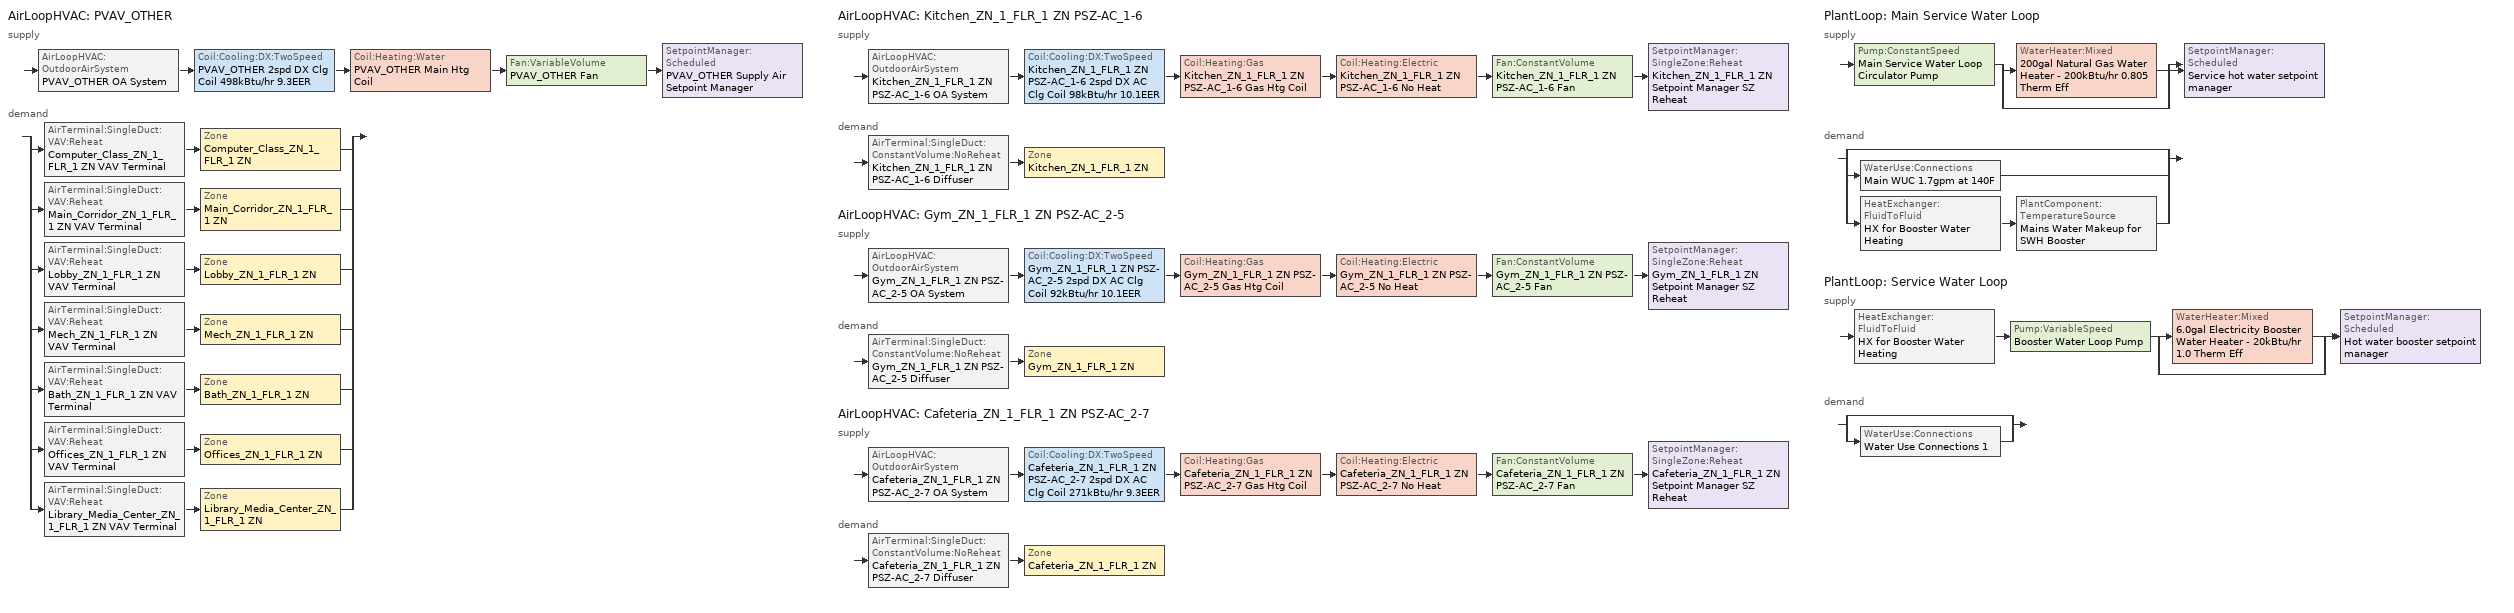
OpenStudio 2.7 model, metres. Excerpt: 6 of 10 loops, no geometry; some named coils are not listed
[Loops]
AirLoopHVAC 'PVAV_OTHER'
 supply: AirLoopHVAC:OutdoorAirSystem 'PVAV_OTHER OA System' > Coil:Cooling:DX:TwoSpeed 'PVAV_OTHER 2spd DX Clg Coil 498kBtu/hr 9.3EER' > Coil:Heating:Water 'PVAV_OTHER Main Htg Coil' > Fan:VariableVolume 'PVAV_OTHER Fan' > SetpointManager:Scheduled 'PVAV_OTHER Supply Air Setpoint Manager'
 demand: split
  | AirTerminal:SingleDuct:VAV:Reheat 'Computer_Class_ZN_1_FLR_1 ZN VAV Terminal' > Zone 'Computer_Class_ZN_1_FLR_1 ZN'
  | AirTerminal:SingleDuct:VAV:Reheat 'Main_Corridor_ZN_1_FLR_1 ZN VAV Terminal' > Zone 'Main_Corridor_ZN_1_FLR_1 ZN'
  | AirTerminal:SingleDuct:VAV:Reheat 'Lobby_ZN_1_FLR_1 ZN VAV Terminal' > Zone 'Lobby_ZN_1_FLR_1 ZN'
  | AirTerminal:SingleDuct:VAV:Reheat 'Mech_ZN_1_FLR_1 ZN VAV Terminal' > Zone 'Mech_ZN_1_FLR_1 ZN'
  | AirTerminal:SingleDuct:VAV:Reheat 'Bath_ZN_1_FLR_1 ZN VAV Terminal' > Zone 'Bath_ZN_1_FLR_1 ZN'
  | AirTerminal:SingleDuct:VAV:Reheat 'Offices_ZN_1_FLR_1 ZN VAV Terminal' > Zone 'Offices_ZN_1_FLR_1 ZN'
  | AirTerminal:SingleDuct:VAV:Reheat 'Library_Media_Center_ZN_1_FLR_1 ZN VAV Terminal' > Zone 'Library_Media_Center_ZN_1_FLR_1 ZN'
AirLoopHVAC 'Kitchen_ZN_1_FLR_1 ZN PSZ-AC_1-6'
 supply: AirLoopHVAC:OutdoorAirSystem 'Kitchen_ZN_1_FLR_1 ZN PSZ-AC_1-6 OA System' > Coil:Cooling:DX:TwoSpeed 'Kitchen_ZN_1_FLR_1 ZN PSZ-AC_1-6 2spd DX AC Clg Coil 98kBtu/hr 10.1EER' > Coil:Heating:Gas 'Kitchen_ZN_1_FLR_1 ZN PSZ-AC_1-6 Gas Htg Coil' > Coil:Heating:Electric 'Kitchen_ZN_1_FLR_1 ZN PSZ-AC_1-6 No Heat' > Fan:ConstantVolume 'Kitchen_ZN_1_FLR_1 ZN PSZ-AC_1-6 Fan' > SetpointManager:SingleZone:Reheat 'Kitchen_ZN_1_FLR_1 ZN Setpoint Manager SZ Reheat'
 demand: AirTerminal:SingleDuct:ConstantVolume:NoReheat 'Kitchen_ZN_1_FLR_1 ZN PSZ-AC_1-6 Diffuser' > Zone 'Kitchen_ZN_1_FLR_1 ZN'
AirLoopHVAC 'Gym_ZN_1_FLR_1 ZN PSZ-AC_2-5'
 supply: AirLoopHVAC:OutdoorAirSystem 'Gym_ZN_1_FLR_1 ZN PSZ-AC_2-5 OA System' > Coil:Cooling:DX:TwoSpeed 'Gym_ZN_1_FLR_1 ZN PSZ-AC_2-5 2spd DX AC Clg Coil 92kBtu/hr 10.1EER' > Coil:Heating:Gas 'Gym_ZN_1_FLR_1 ZN PSZ-AC_2-5 Gas Htg Coil' > Coil:Heating:Electric 'Gym_ZN_1_FLR_1 ZN PSZ-AC_2-5 No Heat' > Fan:ConstantVolume 'Gym_ZN_1_FLR_1 ZN PSZ-AC_2-5 Fan' > SetpointManager:SingleZone:Reheat 'Gym_ZN_1_FLR_1 ZN Setpoint Manager SZ Reheat'
 demand: AirTerminal:SingleDuct:ConstantVolume:NoReheat 'Gym_ZN_1_FLR_1 ZN PSZ-AC_2-5 Diffuser' > Zone 'Gym_ZN_1_FLR_1 ZN'
AirLoopHVAC 'Cafeteria_ZN_1_FLR_1 ZN PSZ-AC_2-7'
 supply: AirLoopHVAC:OutdoorAirSystem 'Cafeteria_ZN_1_FLR_1 ZN PSZ-AC_2-7 OA System' > Coil:Cooling:DX:TwoSpeed 'Cafeteria_ZN_1_FLR_1 ZN PSZ-AC_2-7 2spd DX AC Clg Coil 271kBtu/hr 9.3EER' > Coil:Heating:Gas 'Cafeteria_ZN_1_FLR_1 ZN PSZ-AC_2-7 Gas Htg Coil' > Coil:Heating:Electric 'Cafeteria_ZN_1_FLR_1 ZN PSZ-AC_2-7 No Heat' > Fan:ConstantVolume 'Cafeteria_ZN_1_FLR_1 ZN PSZ-AC_2-7 Fan' > SetpointManager:SingleZone:Reheat 'Cafeteria_ZN_1_FLR_1 ZN Setpoint Manager SZ Reheat'
 demand: AirTerminal:SingleDuct:ConstantVolume:NoReheat 'Cafeteria_ZN_1_FLR_1 ZN PSZ-AC_2-7 Diffuser' > Zone 'Cafeteria_ZN_1_FLR_1 ZN'
PlantLoop 'Main Service Water Loop'
 supply: Pump:ConstantSpeed 'Main Service Water Loop Circulator Pump' > split
  | WaterHeater:Mixed '200gal Natural Gas Water Heater - 200kBtu/hr 0.805 Therm Eff'
  | bypass
  join > SetpointManager:Scheduled 'Service hot water setpoint manager'
 demand: split
  | bypass
  | WaterUse:Connections 'Main WUC 1.7gpm at 140F'
  | HeatExchanger:FluidToFluid 'HX for Booster Water Heating' > PlantComponent:TemperatureSource 'Mains Water Makeup for SWH Booster'
PlantLoop 'Service Water Loop'
 supply: HeatExchanger:FluidToFluid 'HX for Booster Water Heating' > Pump:VariableSpeed 'Booster Water Loop Pump' > split
  | WaterHeater:Mixed '6.0gal Electricity Booster Water Heater - 20kBtu/hr 1.0 Therm Eff'
  | bypass
  join > SetpointManager:Scheduled 'Hot water booster setpoint manager'
 demand: split
  | bypass
  | WaterUse:Connections 'Water Use Connections 1'
[Sizing:Zone] Zone Cooling Design Supply Air Temperature Input Method=SupplyAirTemperature; Zone Cooling Design Supply Air Temperature {C}=12.7778; Zone Cooling Design Supply Air Temperature Difference {deltaC}=11.11; Zone Heating Design Supply Air Temperature Input Method=SupplyAirTemperature; Zone Heating Design Supply Air Temperature {C}=50; Zone Heating Design Supply Air Temperature Difference {deltaC}=11.11; Zone Cooling Design Supply Air Humidity Ratio {kg-H2O/kg-air}=0.0085; Zone Heating Design Supply Air Humidity Ratio {kg-H2O/kg-air}=0.008; Cooling Design Air Flow Method=DesignDay; Heating Design Air Flow Method=DesignDay; Account for Dedicated Outdoor Air System=No; Dedicated Outdoor Air System Control Strategy=NeutralSupplyAir; Dedicated Outdoor Air Low Setpoint Temperature for Design {C}=autosize; Dedicated Outdoor Air High Setpoint Temperature for Design {C}=autosize
Bath_ZN_1_FLR_1 ZN; Cafeteria_ZN_1_FLR_1 ZN; Computer_Class_ZN_1_FLR_1 ZN; Gym_ZN_1_FLR_1 ZN; Kitchen_ZN_1_FLR_1 ZN; Library_Media_Center_ZN_1_FLR_1 ZN; Lobby_ZN_1_FLR_1 ZN; Main_Corridor_ZN_1_FLR_1 ZN; Mech_ZN_1_FLR_1 ZN; Offices_ZN_1_FLR_1 ZN
[Zone equipment]
Bath_ZN_1_FLR_1 ZN: Bath_ZN_1_FLR_1 ZN VAV Terminal, Bath_ZN_1_FLR_1 ZN Exhaust Fan
Cafeteria_ZN_1_FLR_1 ZN: Cafeteria_ZN_1_FLR_1 ZN PSZ-AC_2-7 Diffuser
Computer_Class_ZN_1_FLR_1 ZN: Computer_Class_ZN_1_FLR_1 ZN VAV Terminal
Gym_ZN_1_FLR_1 ZN: Gym_ZN_1_FLR_1 ZN PSZ-AC_2-5 Diffuser
Kitchen_ZN_1_FLR_1 ZN: Kitchen_ZN_1_FLR_1 ZN PSZ-AC_1-6 Diffuser, Kitchen_ZN_1_FLR_1 ZN Exhaust Fan
Library_Media_Center_ZN_1_FLR_1 ZN: Library_Media_Center_ZN_1_FLR_1 ZN VAV Terminal
Lobby_ZN_1_FLR_1 ZN: Lobby_ZN_1_FLR_1 ZN VAV Terminal
Main_Corridor_ZN_1_FLR_1 ZN: Main_Corridor_ZN_1_FLR_1 ZN VAV Terminal
Mech_ZN_1_FLR_1 ZN: Mech_ZN_1_FLR_1 ZN VAV Terminal
Offices_ZN_1_FLR_1 ZN: Offices_ZN_1_FLR_1 ZN VAV Terminal
[PlantLoop] Glycol Concentration=0; Plant Loop Volume {m3}=Autocalculate; Load Distribution Scheme=Optimal
Name | Maximum Loop Temperature {C} | Minimum Loop Temperature {C}
Main Service Water Loop | 60 | 10
Service Water Loop
[Sizing:Plant] Loop Type=Heating; Loop Design Temperature Difference {deltaC}=5; Sizing Option=NonCoincident; Zone Timesteps in Averaging Window=1; Coincident Sizing Factor Mode=None
Name | Design Loop Exit Temperature {C}
Main Service Water Loop | 60
Service Water Loop | 82.2222
[SetpointManager:Scheduled] Control Variable=Temperature
Name | Schedule | Setpoint Node or NodeList
PVAV_OTHER Supply Air Setpoint Manager | Supply Air Temp - 55.0F 3 | PVAV_OTHER Supply Outlet Node
Service hot water setpoint manager | Service Water Loop Temp - 140F | Main Service Water Loop Supply Outlet Node
Hot water booster setpoint manager | Service Water Booster Temp - 180.00000000000006F | Service Water Loop Supply Outlet Node
[Pump:VariableSpeed]
Booster Water Loop Pump: Rated Pump Head {Pa}=0; Rated Power Consumption {W}=0; Motor Efficiency=1; Minimum Flow Rate {m3/s}=0; Pump Control Type=Continuous; Skin Loss Radiative Fraction=0.5; Design Power Sizing Method=PowerPerFlowPerPressure; Design Electric Power per Unit Flow Rate {W/(m3/s)}=348701.1; Design Shaft Power per Unit Flow Rate per Unit Head {W-s/m3-Pa}=1.28205; Design Minimum Flow Rate Fraction=0
[AirLoopHVAC] Availability Schedule=SchoolPrimary HVACOperationSchd; Design Supply Air Flow Rate {m3/s}=AutoSize
PVAV_OTHER; Kitchen_ZN_1_FLR_1 ZN PSZ-AC_1-6; Gym_ZN_1_FLR_1 ZN PSZ-AC_2-5; Cafeteria_ZN_1_FLR_1 ZN PSZ-AC_2-7
[Sizing:System] Type of Load to Size On=Sensible; Preheat Design Temperature {C}=7.22222; Preheat Design Humidity Ratio {kg-H2O/kg-Air}=0.008; Precool Design Temperature {C}=12.7778; Precool Design Humidity Ratio {kg-H2O/kg-Air}=0.008; Central Cooling Design Supply Air Temperature {C}=12.7778; Sizing Option=Coincident; 100% Outdoor Air in Cooling=No; 100% Outdoor Air in Heating=No; Central Cooling Design Supply Air Humidity Ratio {kg-H2O/kg-Air}=0.0085; Central Heating Design Supply Air Humidity Ratio {kg-H2O/kg-Air}=0.008; Cooling Design Air Flow Method=DesignDay; Cooling Design Air Flow Rate {m3/s}=0; Heating Design Air Flow Method=DesignDay; Heating Design Air Flow Rate {m3/s}=0; System Outdoor Air Method=ZoneSum; Zone Maximum Outdoor Air Fraction=1; Cooling Supply Air Flow Rate Per Floor Area {m3/s-m2}=0.00996765; Cooling Fraction of Autosized Cooling Supply Air Flow Rate=1; Cooling Supply Air Flow Rate Per Unit Cooling Capacity {m3/s-W}=3.94755e-05; Heating Supply Air Flow Rate Per Floor Area {m3/s-m2}=0.00996765; Heating Fraction of Autosized Heating Supply Air Flow Rate=1; Heating Fraction of Autosized Cooling Supply Air Flow Rate=1; Heating Supply Air Flow Rate Per Unit Heating Capacity {m3/s-W}=3.15882e-05; Cooling Design Capacity Method=CoolingDesignCapacity; Cooling Design Capacity {W}=autosize; Cooling Design Capacity Per Floor Area {W/m2}=234.7; Fraction of Autosized Cooling Design Capacity=1; Heating Design Capacity Method=HeatingDesignCapacity; Heating Design Capacity {W}=autosize; Heating Design Capacity Per Floor Area {W/m2}=157; Fraction of Autosized Heating Design Capacity=1; Central Cooling Capacity Control Method=OnOff
Name | Design Outdoor Air Flow Rate {m3/s} | Central Heating Maximum System Air Flow Ratio | Central Heating Design Supply Air Temperature {C}
PVAV_OTHER | 3.78526 | 0.3 | 12.7778
Kitchen_ZN_1_FLR_1 ZN PSZ-AC_1-6; Gym_ZN_1_FLR_1 ZN PSZ-AC_2-5; Cafeteria_ZN_1_FLR_1 ZN PSZ-AC_2-7 | Autosize | 1 | 50
[Fan:VariableVolume]
PVAV_OTHER Fan: Availability Schedule=Always On Discrete; Fan Total Efficiency=0.5915; Pressure Rise {Pa}=1574.24; Maximum Flow Rate {m3/s}=Autosize; Fan Power Minimum Flow Rate Input Method=Fraction; Fan Power Minimum Flow Fraction=0.25; Fan Power Minimum Air Flow Rate {m3/s}=0; Motor Efficiency=0.91; Motor In Airstream Fraction=1; Fan Power Coefficient 1=0.04076; Fan Power Coefficient 2=0.0881; Fan Power Coefficient 3=-0.0729; Fan Power Coefficient 4=0.9437; Fan Power Coefficient 5=0
[Coil:Cooling:DX:TwoSpeed] Availability Schedule=Always On Discrete; Rated High Speed Total Cooling Capacity {W}=Autosize; Rated High Speed Sensible Heat Ratio=Autosize; Rated High Speed Air Flow Rate {m3/s}=Autosize; Total Cooling Capacity Function of Temperature Curve=CoilClgDXQRatio_fTwbToadbSI; Total Cooling Capacity Function of Flow Fraction Curve=CoilClgDXSnglQRatio_fCFMRatio; Energy Input Ratio Function of Temperature Curve=CoilClgDXEIRRatio_fTwbToadbSI; Energy Input Ratio Function of Flow Fraction Curve=CoilClgDXSnglEIRRatio_fCFMRatio; Part Load Fraction Correlation Curve=CoilClgDXEIRRatio_fQFrac; Rated Low Speed Total Cooling Capacity {W}=Autosize; Rated Low Speed Sensible Heat Ratio=0.69; Low Speed Total Cooling Capacity Function of Temperature Curve=CoilClgDXQRatio_fTwbToadbSI; Low Speed Energy Input Ratio Function of Temperature Curve=CoilClgDXEIRRatio_fTwbToadbSI; Condenser Type=AirCooled; High Speed Evaporative Condenser Effectiveness=0; High Speed Evaporative Condenser Air Flow Rate {m3/s}=Autosize; High Speed Evaporative Condenser Pump Rated Power Consumption {W}=Autosize; Low Speed Evaporative Condenser Effectiveness=0; Low Speed Evaporative Condenser Air Flow Rate {m3/s}=Autosize; Low Speed Evaporative Condenser Pump Rated Power Consumption {W}=Autosize; Basin Heater Capacity {W/K}=10; Basin Heater Setpoint Temperature {C}=2
Name | Rated High Speed COP {W/W} | Rated Low Speed COP {W/W}
PVAV_OTHER 2spd DX Clg Coil 498kBtu/hr 9.3EER; Cafeteria_ZN_1_FLR_1 ZN PSZ-AC_2-7 2spd DX AC Clg Coil 271kBtu/hr 9.3EER | 3.23281 | 3.23281
Kitchen_ZN_1_FLR_1 ZN PSZ-AC_1-6 2spd DX AC Clg Coil 98kBtu/hr 10.1EER; Gym_ZN_1_FLR_1 ZN PSZ-AC_2-5 2spd DX AC Clg Coil 92kBtu/hr 10.1EER | 3.49917 | 3.49917
[Controller:OutdoorAir] Minimum Outdoor Air Flow Rate {m3/s}=autosize; Maximum Outdoor Air Flow Rate {m3/s}=Autosize; Economizer Control Type=NoEconomizer; Economizer Control Action Type=ModulateFlow; Economizer Maximum Limit Dry-Bulb Temperature {C}=28; Economizer Maximum Limit Enthalpy {J/kg}=64000; Lockout Type=LockoutWithCompressor; Minimum Limit Type=FixedMinimum; Minimum Outdoor Air Schedule=Always On Discrete; High Humidity Control=No
Name | Controller Mechanical Ventilation | Heat Recovery Bypass Control Type
Controller Outdoor Air 4 | PVAV_OTHER Ventilation Controller | BypassWhenWithinEconomizerLimits
Kitchen_ZN_1_FLR_1 ZN PSZ-AC_1-6 OA System Controller | Controller Mechanical Ventilation 1 | BypassWhenWithinEconomizerLimits
Gym_ZN_1_FLR_1 ZN PSZ-AC_2-5 OA System Controller | Controller Mechanical Ventilation 2 | BypassWhenWithinEconomizerLimits
Cafeteria_ZN_1_FLR_1 ZN PSZ-AC_2-7 OA System Controller | Controller Mechanical Ventilation 3 | BypassWhenOAFlowGreaterThanMinimum
[Controller:MechanicalVentilation] System Outdoor Air Method=ZoneSum
Name | Availability Schedule
PVAV_OTHER Ventilation Controller | SchoolPrimary MinOA_MotorizedDamper_Sched
Controller Mechanical Ventilation 1; Controller Mechanical Ventilation 2; Controller Mechanical Ventilation 3 | Always On Discrete
[AirLoopHVAC:OutdoorAirSystem]
Name | Controller
PVAV_OTHER OA System | Controller Outdoor Air 4
Kitchen_ZN_1_FLR_1 ZN PSZ-AC_1-6 OA System | Kitchen_ZN_1_FLR_1 ZN PSZ-AC_1-6 OA System Controller
Gym_ZN_1_FLR_1 ZN PSZ-AC_2-5 OA System | Gym_ZN_1_FLR_1 ZN PSZ-AC_2-5 OA System Controller
Cafeteria_ZN_1_FLR_1 ZN PSZ-AC_2-7 OA System | Cafeteria_ZN_1_FLR_1 ZN PSZ-AC_2-7 OA System Controller
[AirTerminal:SingleDuct:VAV:Reheat] Availability Schedule=Always On Discrete; Maximum Air Flow Rate {m3/s}=AutoSize; Zone Minimum Air Flow Input Method=Constant; Fixed Minimum Air Flow Rate {m3/s}=0; Maximum Hot Water or Steam Flow Rate {m3/s}=AutoSize; Minimum Hot Water or Steam Flow Rate {m3/s}=0; Convergence Tolerance=0.001; Damper Heating Action=Normal; Maximum Flow per Zone Floor Area During Reheat {m3/s-m2}=AutoSize; Maximum Flow Fraction During Reheat=0.5; Maximum Reheat Air Temperature {C}=50; Control For Outdoor Air=No
Name | Constant Minimum Air Flow Fraction | Reheat Coil
Computer_Class_ZN_1_FLR_1 ZN VAV Terminal | 0.7 | Computer_Class_ZN_1_FLR_1 ZN Reheat Coil
Main_Corridor_ZN_1_FLR_1 ZN VAV Terminal | 0.472615 | Main_Corridor_ZN_1_FLR_1 ZN Reheat Coil
Lobby_ZN_1_FLR_1 ZN VAV Terminal | 0.3 | Lobby_ZN_1_FLR_1 ZN Reheat Coil
Mech_ZN_1_FLR_1 ZN VAV Terminal | 0.3 | Mech_ZN_1_FLR_1 ZN Reheat Coil
Bath_ZN_1_FLR_1 ZN VAV Terminal | 1 | Bath_ZN_1_FLR_1 ZN Reheat Coil
Offices_ZN_1_FLR_1 ZN VAV Terminal | 0.3 | Offices_ZN_1_FLR_1 ZN Reheat Coil
Library_Media_Center_ZN_1_FLR_1 ZN VAV Terminal | 0.33516 | Library_Media_Center_ZN_1_FLR_1 ZN Reheat Coil
[SetpointManager:SingleZone:Reheat] Minimum Supply Air Temperature {C}=12.7778; Maximum Supply Air Temperature {C}=50
Name | Control Zone | Setpoint Node or NodeList
Kitchen_ZN_1_FLR_1 ZN Setpoint Manager SZ Reheat | Kitchen_ZN_1_FLR_1 ZN | Kitchen_ZN_1_FLR_1 ZN PSZ-AC_1-6 Supply Outlet Node
Gym_ZN_1_FLR_1 ZN Setpoint Manager SZ Reheat | Gym_ZN_1_FLR_1 ZN | Gym_ZN_1_FLR_1 ZN PSZ-AC_2-5 Supply Outlet Node
Cafeteria_ZN_1_FLR_1 ZN Setpoint Manager SZ Reheat | Cafeteria_ZN_1_FLR_1 ZN | Cafeteria_ZN_1_FLR_1 ZN PSZ-AC_2-7 Supply Outlet Node
[Fan:ConstantVolume] Availability Schedule=SchoolPrimary HVACOperationSchd; Pressure Rise {Pa}=622.722; Maximum Flow Rate {m3/s}=AutoSize; Motor In Airstream Fraction=1
Name | Fan Total Efficiency | Motor Efficiency
Kitchen_ZN_1_FLR_1 ZN PSZ-AC_1-6 Fan; Gym_ZN_1_FLR_1 ZN PSZ-AC_2-5 Fan | 0.546 | 0.84
Cafeteria_ZN_1_FLR_1 ZN PSZ-AC_2-7 Fan | 0.56875 | 0.875
[Coil:Heating:Gas] Availability Schedule=Always On Discrete; Gas Burner Efficiency=0.8; Nominal Capacity {W}=AutoSize; Parasitic Electric Load {W}=0; Parasitic Gas Load {W}=0
Kitchen_ZN_1_FLR_1 ZN PSZ-AC_1-6 Gas Htg Coil; Gym_ZN_1_FLR_1 ZN PSZ-AC_2-5 Gas Htg Coil; Cafeteria_ZN_1_FLR_1 ZN PSZ-AC_2-7 Gas Htg Coil
[Coil:Heating:Electric] Availability Schedule=Always Off Discrete; Efficiency=1; Nominal Capacity {W}=0
Kitchen_ZN_1_FLR_1 ZN PSZ-AC_1-6 No Heat; Gym_ZN_1_FLR_1 ZN PSZ-AC_2-5 No Heat; Cafeteria_ZN_1_FLR_1 ZN PSZ-AC_2-7 No Heat
[AirTerminal:SingleDuct:ConstantVolume:NoReheat] Availability Schedule=Always On Discrete; Maximum Air Flow Rate {m3/s}=AutoSize
Kitchen_ZN_1_FLR_1 ZN PSZ-AC_1-6 Diffuser; Gym_ZN_1_FLR_1 ZN PSZ-AC_2-5 Diffuser; Cafeteria_ZN_1_FLR_1 ZN PSZ-AC_2-7 Diffuser
[Fan:ZoneExhaust] Fan Total Efficiency=0.0660786; Pressure Rise {Pa}=124.544; System Availability Manager Coupling Mode=Decoupled
Name | Availability Schedule | Maximum Flow Rate {m3/s} | Flow Fraction Schedule | Balanced Exhaust Fraction Schedule
Kitchen_ZN_1_FLR_1 ZN Exhaust Fan | SchoolPrimary Kitchen_Exhaust_SCH | 2.12376 | SchoolSecondary Kitchen_Exhaust_SCH_DCV | SchoolSecondary Kitchen Exhaust Fan Balanced Exhaust Fraction Schedule
Bath_ZN_1_FLR_1 ZN Exhaust Fan | SchoolPrimary Hours_of_operation | 0.283168
[Refrigeration:System]
RefrSystem - Primary School: Refrigeration Condenser=Refrigeration Condenser Air Cooled 1; Minimum Condensing Temperature {C}=21; Refrigeration System Working Fluid Type=R404a; Suction Temperature Control Type=ConstantSuctionTemperature; Suction Piping Zone=Kitchen_ZN_1_FLR_1 ZN
[Refrigeration:Case]
Case Primary School: Availability Schedule=Always On Discrete; Zone=Kitchen_ZN_1_FLR_1 ZN; Rated Ambient Temperature {C}=23.8889; Rated Ambient Relative Humidity {percent}=55; Rated Total Cooling Capacity per Unit Length {W/m}=705.755; Rated Latent Heat Ratio=0.3; Rated Runtime Fraction=0.85; Case Length {m}=3.6576; Case Operating Temperature {C}=2; Latent Case Credit Curve Type=CaseTemperatureMethod; Latent Case Credit Curve=Refrigeration Case Latent Credit Curve; Standard Case Fan Power per Unit Length {W/m}=180.446; Operating Case Fan Power per Unit Length {W/m}=180.446; Standard Case Lighting Power per Unit Length {W/m}=108.268; Installed Case Lighting Power per Unit Length {W/m}=108.268; Case Lighting Schedule=Always On Discrete; Fraction of Lighting Energy to Case=0.5; Anti-Sweat Heater Control Type=None; Humidity at Zero Anti-Sweat Heater Energy {percent}=0; Case Height {m}=1.5; Fraction of Anti-Sweat Heater Energy to Case=0.7; Case Defrost Power per Unit Length {W/m}=0; Case Defrost Type=OffCycle; Case Defrost Schedule=Refrigeration Defrost Schedule; Case Defrost Drip-Down Schedule=Refrigeration Defrost Schedule 1; Defrost Energy Correction Curve Type=None; Under Case HVAC Return Air Fraction=0; Refrigerated Case Restocking Schedule=Always Off; Case Credit Fraction Schedule=Refrigeration Case Credit Schedule; Design Evaporator Temperature or Brine Inlet Temperature {C}=-5.56
[Refrigeration:WalkIn]
Walk-In Primary School: Availability Schedule=Always On Discrete; Rated Coil Cooling Capacity {W}=2686.44; Operating Temperature {C}=-23; Rated Cooling Source Temperature {C}=-28.3333; Rated Total Heating Power {W}=0; Rated Cooling Coil Fan Power {W}=249.978; Rated Circulation Fan Power {W}=0; Rated Total Lighting Power {W}=120.78; Lighting Schedule=SchoolSecondary BLDG_LIGHT_SCH; Defrost Type=Electric; Defrost Control Type=TimeSchedule; Defrost Schedule=Refrigeration Defrost Schedule 2; Defrost Drip-Down Schedule=Refrigeration Defrost Schedule 3; Defrost Power {W}=1500.6; Temperature Termination Defrost Fraction to Ice=0.7; Restocking Schedule=SchoolSecondary Kitchen_ZN_1_FLR_1_Case:1_WALKINFREEZER_WalkInStockingSched; Insulated Floor Surface Area {m2}=11.1484; Insulated Floor U-Value {W/m2-K}=0.207; WalkIn Zone Boundary 1=Refrigeration Walk In Zone Boundary 1
[Refrigeration:WalkIn:ZoneBoundary]
Refrigeration Walk In Zone Boundary 1: Zone=Kitchen_ZN_1_FLR_1 ZN; Total Insulated Surface Area Facing Zone {m2}=43.4; Insulated Surface U-Value Facing Zone {W/m2-K}=0.235; Area of Stocking Doors Facing Zone {m2}=2; Height of Stocking Doors Facing Zone {m}=2; Stocking Door Opening Schedule Name Facing Zone=door_wi_sched; Stocking Door Opening Protection Type Facing Zone=StripCurtain
[Refrigeration:Condenser:AirCooled]
Refrigeration Condenser Air Cooled 1: Rated Effective Total Heat Rejection Rate Curve=Curve Linear 1; Rated Subcooling Temperature Difference {deltaC}=0; Condenser Fan Speed Control Type=Fixed; Rated Fan Power {W}=946.525; Minimum Fan Air Flow Ratio=0.1
[Pump:ConstantSpeed]
Main Service Water Loop Circulator Pump: Rated Flow Rate {m3/s}=autosize; Rated Pump Head {Pa}=29891; Rated Power Consumption {W}=autosize; Motor Efficiency=0.825; Fraction of Motor Inefficiencies to Fluid Stream=0; Pump Control Type=Intermittent; Design Power Sizing Method=PowerPerFlowPerPressure; Design Electric Power per Unit Flow Rate {W/(m3/s)}=348701.1; Design Shaft Power per Unit Flow Rate per Unit Head {W-s/m3-Pa}=1.28205
[WaterHeater:Mixed] Deadband Temperature Difference {deltaC}=2; Heater Control Type=Cycle; Off Cycle Parasitic Heat Fraction to Tank=0; On Cycle Parasitic Heat Fraction to Tank=0; Ambient Temperature Indicator=ThermalZone; Use Side Effectiveness=1; Source Side Effectiveness=1; Use Side Design Flow Rate {m3/s}=autosize; Source Side Design Flow Rate {m3/s}=autosize; Indirect Water Heating Recovery Time {hr}=1.5; Source Side Flow Control Mode=IndirectHeatPrimarySetpoint
Name | Tank Volume {m3} | Setpoint Temperature Schedule | Maximum Temperature Limit {C} | Heater Maximum Capacity {W} | Heater Fuel Type | Heater Thermal Efficiency | Off Cycle Parasitic Fuel Consumption Rate {W} | Off Cycle Parasitic Fuel Type | On Cycle Parasitic Fuel Consumption Rate {W} | On Cycle Parasitic Fuel Type | Ambient Temperature Thermal Zone | Off Cycle Loss Coefficient to Ambient Temperature {W/K} | On Cycle Loss Coefficient to Ambient Temperature {W/K}
200gal Natural Gas Water Heater - 200kBtu/hr 0.805 Therm Eff | 0.757082 | Service Water Loop Temp - 140F | 60 | 58614.2 | NaturalGas | 0.805128 | 1065.49 | NaturalGas | 1065.49 | NaturalGas | Mech_ZN_1_FLR_1 ZN | 9.66218 | 9.66218
6.0gal Electricity Booster Water Heater - 20kBtu/hr 1.0 Therm Eff | 0.0227125 | Service Water Booster Temp - 180.00000000000006F | 82.2222 | 6000.04 | Electricity | 1 | 0 | Electricity | 0 | Electricity | Kitchen_ZN_1_FLR_1 ZN | 2.26162 | 2.26162
[WaterUse:Connections]
Name | Water Use Equipment Name 1
Main WUC 1.7gpm at 140F | Main Service Water Use 1.7gpm at 140F
Water Use Connections 1 | Booster Water Fixture - 1.0 gpm at 180F
[WaterUse:Equipment:Definition]
Name | Peak Flow Rate {m3/s} | Target Temperature Schedule | Sensible Fraction Schedule | Latent Fraction Schedule
Main Service Water Use Def 1.7gpm | 0.000107253 | Mixed Water At Faucet Temp - 140F | Fraction Sensible - 0.2 | Fraction Latent - 0.05
Booster Water Fixture Def - 1.0 gpm | 6.30902e-05 | Mixed Water At Faucet Temp - 180F
[WaterUse:Equipment] Flow Rate Fraction Schedule=SchoolPrimary BLDG_SWH_SCH
Name | Water Use Equipment Definition
Main Service Water Use 1.7gpm at 140F | Main Service Water Use Def 1.7gpm
Booster Water Fixture - 1.0 gpm at 180F | Booster Water Fixture Def - 1.0 gpm
[HeatExchanger:FluidToFluid]
HX for Booster Water Heating: Loop Demand Side Design Flow Rate {m3/s}=autosize; Loop Supply Side Design Flow Rate {m3/s}=autosize; Heat Exchange Model Type=Ideal; Heat Exchanger U-Factor Times Area Value {W/K}=autosize; Control Type=UncontrolledOn; Minimum Temperature Difference to Activate Heat Exchanger {deltaC}=0.01; Heat Transfer Metering End Use Type=LoopToLoop; Component Override Cooling Control Temperature Mode=Loop; Sizing Factor=1; Operation Minimum Temperature Limit {C}=0; Operation Maximum Temperature Limit {C}=100
[PlantComponent:TemperatureSource]
Mains Water Makeup for SWH Booster: Design Volume Flow Rate {m3/s}=autosize; Temperature Specification Type=Scheduled; Source Temperature {C}=8; Source Temperature Schedule=Mains Water Temperature
[Schedule:Ruleset]
Name | Default Day Schedule | Summer Design Day Schedule | Winter Design Day Schedule
SchoolPrimary HVACOperationSchd | SchoolPrimary HVACOperationSchd Default | SchoolPrimary HVACOperationSchd Summer Design Day | SchoolPrimary HVACOperationSchd Winter Design Day
SchoolPrimary MinOA_MotorizedDamper_Sched | SchoolPrimary MinOA_MotorizedDamper_Sched Default | SchoolPrimary MinOA_MotorizedDamper_Sched Summer Design Day | SchoolPrimary MinOA_MotorizedDamper_Sched Winter Design Day
Supply Air Temp - 55.0F 3 | Supply Air Temp - 55.0F Default 3
SchoolPrimary Kitchen_Exhaust_SCH | SchoolPrimary Kitchen_Exhaust_SCH Default | SchoolPrimary Kitchen_Exhaust_SCH Summer Design Day | SchoolPrimary Kitchen_Exhaust_SCH Winter Design Day
SchoolSecondary Kitchen_Exhaust_SCH_DCV | SchoolSecondary Kitchen_Exhaust_SCH_DCV Default | SchoolSecondary Kitchen_Exhaust_SCH_DCV Summer Design Day | SchoolSecondary Kitchen_Exhaust_SCH_DCV Winter Design Day
SchoolSecondary Kitchen Exhaust Fan Balanced Exhaust Fraction Schedule | SchoolSecondary Kitchen Exhaust Fan Balanced Exhaust Fraction Schedule Default | SchoolSecondary Kitchen Exhaust Fan Balanced Exhaust Fraction Schedule Summer Design Day | SchoolSecondary Kitchen Exhaust Fan Balanced Exhaust Fraction Schedule Winter Design Day
SchoolPrimary Hours_of_operation | SchoolPrimary Hours_of_operation Default | SchoolPrimary Hours_of_operation Summer Design Day | SchoolPrimary Hours_of_operation Winter Design Day
Always Off | Always Off Default | Always Off Summer Design Day 16 | Always Off Winter Design Day 16
Refrigeration Defrost Schedule | Refrigeration Defrost Schedule Default
Refrigeration Defrost Schedule 1 | Refrigeration Defrost Schedule Default 1
Refrigeration Case Credit Schedule | Refrigeration Case Credit Schedule Default
SchoolSecondary Kitchen_ZN_1_FLR_1_Case:1_WALKINFREEZER_WalkInStockingSched | SchoolSecondary Kitchen_ZN_1_FLR_1_Case:1_WALKINFREEZER_WalkInStockingSched Default | SchoolSecondary Kitchen_ZN_1_FLR_1_Case:1_WALKINFREEZER_WalkInStockingSched Summer Design Day | SchoolSecondary Kitchen_ZN_1_FLR_1_Case:1_WALKINFREEZER_WalkInStockingSched Winter Design Day
SchoolSecondary BLDG_LIGHT_SCH | SchoolSecondary BLDG_LIGHT_SCH Default | SchoolSecondary BLDG_LIGHT_SCH Summer Design Day | SchoolSecondary BLDG_LIGHT_SCH Winter Design Day
door_wi_sched | door_wi_sched Default
Refrigeration Defrost Schedule 2 | Refrigeration Defrost Schedule Default 2
Refrigeration Defrost Schedule 3 | Refrigeration Defrost Schedule Default 3
Service Water Loop Temp - 140F | Service Water Loop Temp - 140F Default
Fraction Sensible - 0.2 | Fraction Sensible - 0.2 Default
Fraction Latent - 0.05 | Fraction Latent - 0.05 Default
Mixed Water At Faucet Temp - 140F | Mixed Water At Faucet Temp - 140F Default
SchoolPrimary BLDG_SWH_SCH | SchoolPrimary BLDG_SWH_SCH Default | SchoolPrimary BLDG_SWH_SCH Summer Design Day | SchoolPrimary BLDG_SWH_SCH Winter Design Day
Service Water Booster Temp - 180.00000000000006F | Service Water Booster Temp - 180.00000000000006F Default
Mixed Water At Faucet Temp - 180F | Mixed Water At Faucet Temp - 180F Default
[Schedule:Day]
SchoolPrimary HVACOperationSchd Default; SchoolPrimary MinOA_MotorizedDamper_Sched Default; SchoolPrimary Kitchen_Exhaust_SCH Default; SchoolPrimary Kitchen_Exhaust_SCH Wknd Day; SchoolPrimary Kitchen_Exhaust_SCH Wknd Day 1; SchoolSecondary Kitchen Exhaust Fan Balanced Exhaust Fraction Schedule Default; SchoolSecondary Kitchen Exhaust Fan Balanced Exhaust Fraction Schedule Wknd Day; SchoolSecondary Kitchen Exhaust Fan Balanced Exhaust Fraction Schedule Wknd Day 1; SchoolPrimary Hours_of_operation Default; SchoolSecondary BLDG_LIGHT_SCH Winter Design Day; SchoolPrimary BLDG_SWH_SCH Default; SchoolPrimary BLDG_SWH_SCH Sun|Sat Day; SchoolPrimary BLDG_SWH_SCH Sun|Sat Day 1; SchoolPrimary BLDG_SWH_SCH Sat Day: 24, 0, 0
SchoolPrimary HVACOperationSchd Winter Design Day; SchoolPrimary HVACOperationSchd Summer Design Day; SchoolPrimary HVACOperationSchd WntrDsn|SmrDsn|Wkdy Day; SchoolPrimary Hours_of_operation Winter Design Day; SchoolPrimary Hours_of_operation Summer Design Day; SchoolPrimary Hours_of_operation WntrDsn|SmrDsn|Wkdy Day: 7, 0, 0, 21, 0, 1, 24, 0, 0
SchoolPrimary MinOA_MotorizedDamper_Sched Winter Design Day; SchoolPrimary MinOA_MotorizedDamper_Sched Summer Design Day; SchoolPrimary MinOA_MotorizedDamper_Sched WntrDsn|SmrDsn|Wkdy Day; SchoolPrimary Kitchen_Exhaust_SCH Winter Design Day; SchoolPrimary Kitchen_Exhaust_SCH Summer Design Day; SchoolPrimary Kitchen_Exhaust_SCH Wkdy Day 1; SchoolPrimary Kitchen_Exhaust_SCH Wkdy Day 2: 8, 0, 0, 21, 0, 1, 24, 0, 0
Supply Air Temp - 55.0F Default 3: 24, 0, 12.7778
SchoolPrimary Kitchen_Exhaust_SCH Wkdy Day: 8, 0, 0, 17, 0, 1, 24, 0, 0
SchoolSecondary Kitchen_Exhaust_SCH_DCV Default; SchoolSecondary Kitchen_Exhaust_SCH_DCV Winter Design Day; SchoolSecondary Kitchen_Exhaust_SCH_DCV Summer Design Day; SchoolSecondary BLDG_LIGHT_SCH Summer Design Day: 24, 0, 1
SchoolSecondary Kitchen Exhaust Fan Balanced Exhaust Fraction Schedule Wkdy Day: 8, 0, 0, 17, 0, 0.746296, 24, 0, 0
SchoolSecondary Kitchen Exhaust Fan Balanced Exhaust Fraction Schedule Winter Design Day; SchoolSecondary Kitchen Exhaust Fan Balanced Exhaust Fraction Schedule Summer Design Day; SchoolSecondary Kitchen Exhaust Fan Balanced Exhaust Fraction Schedule Wkdy Day 1; SchoolSecondary Kitchen Exhaust Fan Balanced Exhaust Fraction Schedule Wkdy Day 2: 8, 0, 0, 21, 0, 0.746296, 24, 0, 0
Always Off Default: 1, 0, 0.08, 2, 0, 0.04, 4, 0, 0.01, 5, 0, 0.04, 6, 0, 0.27, 7, 0, 0.94, 8, 0, 1, 9, 0, 0.96, 10, 0, 0.84, 11, 0, 0.76, 12, 0, 0.61, 13, 0, 0.53, 14, 0, 0.47, 15, 0, 0.41, 16, 0, 0.47, 17, 0, 0.55, 18, 0, 0.73, 19, 0, 0.86, 20, 0, 0.82, 21, 0, 0.75, 22, 0, 0.61, 23, 0, 0.53, 24, 0, 1
Always Off Winter Design Day 16; Always Off Summer Design Day 16: 7, 0, 29.4, 8, 0, 26.7, 17, 0, 23.9, 18, 0, 26.7, 24, 0, 29.4
Refrigeration Defrost Schedule Default; Refrigeration Defrost Schedule Default 1: 0, 59, 0, 24, 0, 0
Refrigeration Case Credit Schedule Default: 7, 0, 0.2, 21, 0, 0.4, 24, 0, 0.2
SchoolSecondary Kitchen_ZN_1_FLR_1_Case:1_WALKINFREEZER_WalkInStockingSched Default: 4, 0, 0, 5, 0, 725, 6, 0, 417, 7, 0, 290, 24, 0, 0
SchoolSecondary Kitchen_ZN_1_FLR_1_Case:1_WALKINFREEZER_WalkInStockingSched Winter Design Day; SchoolSecondary Kitchen_ZN_1_FLR_1_Case:1_WALKINFREEZER_WalkInStockingSched Summer Design Day; SchoolSecondary Kitchen_ZN_1_FLR_1_Case:1_WALKINFREEZER_WalkInStockingSched WntrDsn|SmrDsn|Wknd|Mon|Wed|Thu Day: 4, 0, 0, 5, 0, 125, 6, 0, 117, 7, 0, 90, 19, 0, 0, 20, 0, 125, 21, 0, 117, 22, 0, 90, 24, 0, 0
SchoolSecondary BLDG_LIGHT_SCH Default; SchoolSecondary BLDG_LIGHT_SCH Wknd Day; SchoolSecondary BLDG_LIGHT_SCH Wknd Day 1: 24, 0, 0.1773
SchoolSecondary BLDG_LIGHT_SCH Wkdy Day; SchoolSecondary BLDG_LIGHT_SCH Wkdy Day 2: 7, 0, 0.1773, 21, 0, 0.9, 24, 0, 0.1773
SchoolSecondary BLDG_LIGHT_SCH Wkdy Day 1: 8, 0, 0.1773, 20, 0, 0.5, 24, 0, 0.1773
door_wi_sched Default: 6, 0, 0, 22, 0, 0.0625, 24, 0, 0
Refrigeration Defrost Schedule Default 2; Refrigeration Defrost Schedule Default 3: 0, 59, 1, 10, 0, 0, 10, 59, 1, 24, 0, 0
Service Water Loop Temp - 140F Default; Mixed Water At Faucet Temp - 140F Default: 24, 0, 60
Fraction Sensible - 0.2 Default: 24, 0, 0.2
Fraction Latent - 0.05 Default: 24, 0, 0.05
SchoolPrimary BLDG_SWH_SCH Summer Design Day: 7, 0, 0.05, 8, 0, 0.1, 9, 0, 0.34, 10, 0, 0.6, 11, 0, 0.63, 12, 0, 0.72, 13, 0, 0.79, 14, 0, 0.83, 15, 0, 0.61, 16, 0, 0.65, 18, 0, 0.1, 19, 0, 0.19, 20, 0, 0.25, 22, 0, 0.22, 23, 0, 0.12, 24, 0, 0.09
SchoolPrimary BLDG_SWH_SCH Wkdy Day; SchoolPrimary BLDG_SWH_SCH Wkdy Day 2: 8, 0, 0, 9, 0, 0.34, 10, 0, 0.6, 11, 0, 0.63, 12, 0, 0.72, 13, 0, 0.79, 14, 0, 0.83, 15, 0, 0.61, 16, 0, 0.65, 18, 0, 0.1, 19, 0, 0.19, 20, 0, 0.25, 24, 0, 0
SchoolPrimary BLDG_SWH_SCH Winter Design Day: 9, 0, 0.03, 13, 0, 0.05, 24, 0, 0.03
SchoolPrimary BLDG_SWH_SCH Wkdy Day 1: 8, 0, 0, 18, 0, 0.1, 19, 0, 0.19, 20, 0, 0.25, 24, 0, 0
Service Water Booster Temp - 180.00000000000006F Default; Mixed Water At Faucet Temp - 180F Default: 24, 0, 82.2222
[Schedule:Rule] Date Specification Type=DateRange
Name | Schedule Ruleset | Rule Order | Day Schedule | Apply Monday | Apply Tuesday | Apply Wednesday | Apply Thursday | Apply Friday | Start Month | Start Day | End Month | End Day | Apply Sunday | Apply Saturday
Schedule Rule 75 | SchoolPrimary HVACOperationSchd | 0 | SchoolPrimary HVACOperationSchd WntrDsn|SmrDsn|Wkdy Day | Yes | Yes | Yes | Yes | Yes | 1 | 1 | 12 | 31
Schedule Rule 76 | SchoolPrimary MinOA_MotorizedDamper_Sched | 0 | SchoolPrimary MinOA_MotorizedDamper_Sched WntrDsn|SmrDsn|Wkdy Day | Yes | Yes | Yes | Yes | Yes | 1 | 1 | 12 | 31
Schedule Rule 77 | SchoolPrimary Kitchen_Exhaust_SCH | 4 | SchoolPrimary Kitchen_Exhaust_SCH Wkdy Day | Yes | Yes | Yes | Yes | Yes | 1 | 1 | 6 | 30
Schedule Rule 78 | SchoolPrimary Kitchen_Exhaust_SCH | 3 | SchoolPrimary Kitchen_Exhaust_SCH Wknd Day |  |  |  |  |  | 1 | 1 | 6 | 30 | Yes | Yes
Schedule Rule 79 | SchoolPrimary Kitchen_Exhaust_SCH | 2 | SchoolPrimary Kitchen_Exhaust_SCH Wkdy Day 1 | Yes | Yes | Yes | Yes | Yes | 7 | 1 | 9 | 1
Schedule Rule 80 | SchoolPrimary Kitchen_Exhaust_SCH | 1 | SchoolPrimary Kitchen_Exhaust_SCH Wknd Day 1 |  |  |  |  |  | 7 | 1 | 9 | 1 | Yes | Yes
Schedule Rule 81 | SchoolPrimary Kitchen_Exhaust_SCH | 0 | SchoolPrimary Kitchen_Exhaust_SCH Wkdy Day 2 | Yes | Yes | Yes | Yes | Yes | 9 | 1 | 12 | 31
Schedule Rule 82 | SchoolSecondary Kitchen Exhaust Fan Balanced Exhaust Fraction Schedule | 4 | SchoolSecondary Kitchen Exhaust Fan Balanced Exhaust Fraction Schedule Wkdy Day | Yes | Yes | Yes | Yes | Yes | 1 | 1 | 6 | 30
Schedule Rule 83 | SchoolSecondary Kitchen Exhaust Fan Balanced Exhaust Fraction Schedule | 3 | SchoolSecondary Kitchen Exhaust Fan Balanced Exhaust Fraction Schedule Wknd Day |  |  |  |  |  | 1 | 1 | 6 | 30 | Yes | Yes
Schedule Rule 84 | SchoolSecondary Kitchen Exhaust Fan Balanced Exhaust Fraction Schedule | 2 | SchoolSecondary Kitchen Exhaust Fan Balanced Exhaust Fraction Schedule Wkdy Day 1 | Yes | Yes | Yes | Yes | Yes | 7 | 1 | 9 | 1
Schedule Rule 85 | SchoolSecondary Kitchen Exhaust Fan Balanced Exhaust Fraction Schedule | 1 | SchoolSecondary Kitchen Exhaust Fan Balanced Exhaust Fraction Schedule Wknd Day 1 |  |  |  |  |  | 7 | 1 | 9 | 1 | Yes | Yes
Schedule Rule 86 | SchoolSecondary Kitchen Exhaust Fan Balanced Exhaust Fraction Schedule | 0 | SchoolSecondary Kitchen Exhaust Fan Balanced Exhaust Fraction Schedule Wkdy Day 2 | Yes | Yes | Yes | Yes | Yes | 9 | 1 | 12 | 31
Schedule Rule 87 | SchoolPrimary Hours_of_operation | 0 | SchoolPrimary Hours_of_operation WntrDsn|SmrDsn|Wkdy Day | Yes | Yes | Yes | Yes | Yes | 1 | 1 | 12 | 31
Schedule Rule 88 | SchoolSecondary Kitchen_ZN_1_FLR_1_Case:1_WALKINFREEZER_WalkInStockingSched | 0 | SchoolSecondary Kitchen_ZN_1_FLR_1_Case:1_WALKINFREEZER_WalkInStockingSched WntrDsn|SmrDsn|Wknd|Mon|Wed|Thu Day | Yes |  | Yes | Yes |  | 1 | 1 | 12 | 31 | Yes | Yes
Schedule Rule 89 | SchoolSecondary BLDG_LIGHT_SCH | 4 | SchoolSecondary BLDG_LIGHT_SCH Wkdy Day | Yes | Yes | Yes | Yes | Yes | 1 | 1 | 6 | 30
Schedule Rule 90 | SchoolSecondary BLDG_LIGHT_SCH | 3 | SchoolSecondary BLDG_LIGHT_SCH Wknd Day |  |  |  |  |  | 1 | 1 | 6 | 30 | Yes | Yes
Schedule Rule 91 | SchoolSecondary BLDG_LIGHT_SCH | 2 | SchoolSecondary BLDG_LIGHT_SCH Wkdy Day 1 | Yes | Yes | Yes | Yes | Yes | 7 | 1 | 9 | 1
Schedule Rule 92 | SchoolSecondary BLDG_LIGHT_SCH | 1 | SchoolSecondary BLDG_LIGHT_SCH Wknd Day 1 |  |  |  |  |  | 7 | 1 | 9 | 1 | Yes | Yes
Schedule Rule 93 | SchoolSecondary BLDG_LIGHT_SCH | 0 | SchoolSecondary BLDG_LIGHT_SCH Wkdy Day 2 | Yes | Yes | Yes | Yes | Yes | 9 | 1 | 12 | 31
Schedule Rule 94 | SchoolPrimary BLDG_SWH_SCH | 5 | SchoolPrimary BLDG_SWH_SCH Sun|Sat Day |  |  |  |  |  | 1 | 1 | 6 | 15 | Yes | Yes
Schedule Rule 95 | SchoolPrimary BLDG_SWH_SCH | 4 | SchoolPrimary BLDG_SWH_SCH Wkdy Day | Yes | Yes | Yes | Yes | Yes | 1 | 1 | 6 | 15
Schedule Rule 96 | SchoolPrimary BLDG_SWH_SCH | 3 | SchoolPrimary BLDG_SWH_SCH Sun|Sat Day 1 |  |  |  |  |  | 6 | 16 | 9 | 15 | Yes | Yes
Schedule Rule 97 | SchoolPrimary BLDG_SWH_SCH | 2 | SchoolPrimary BLDG_SWH_SCH Wkdy Day 1 | Yes | Yes | Yes | Yes | Yes | 6 | 16 | 9 | 15
Schedule Rule 98 | SchoolPrimary BLDG_SWH_SCH | 1 | SchoolPrimary BLDG_SWH_SCH Sat Day |  |  |  |  |  | 9 | 16 | 12 | 31 |  | Yes
Schedule Rule 99 | SchoolPrimary BLDG_SWH_SCH | 0 | SchoolPrimary BLDG_SWH_SCH Wkdy Day 2 | Yes | Yes | Yes | Yes | Yes | 9 | 16 | 12 | 31
[Schedule:Constant]
Name | Value
Always On Discrete | 1
Always Off Discrete | 0
Mains Water Temperature | 10
[Curve:Cubic]
Name | Coefficient1 Constant | Coefficient2 x | Coefficient3 x**2 | Coefficient4 x**3 | Minimum Value of x | Maximum Value of x
Refrigeration Case Latent Credit Curve | 0.0265263 | 0.00107803 | -6.02558e-05 | 1.23732e-06 | -35 | 20
CoilClgDXEIRRatio_fQFrac | 0 | 5.1091 | -8.5515 | 4.4744 | 0.7 | 1
[Curve:Linear]
Curve Linear 1: Coefficient1 Constant=0; Coefficient2 x=1018.49; Minimum Value of x=1.4; Maximum Value of x=33.3
[Curve:Biquadratic] Minimum Value of x=13.89; Maximum Value of x=25; Minimum Value of y=23.89; Maximum Value of y=46.11; Minimum Curve Output=0.77
Name | Coefficient1 Constant | Coefficient2 x | Coefficient3 x**2 | Coefficient4 y | Coefficient5 y**2 | Coefficient6 x*y | Maximum Curve Output
CoilClgDXQRatio_fTwbToadbSI | 0.86779 | 0.014245 | 0.000554 | -0.007569 | 3.2e-005 | -0.000191 | 1.29
CoilClgDXEIRRatio_fTwbToadbSI | 0.116709 | 0.028458 | -0.000411 | 0.021422 | 0.000162 | -0.00068 | 1.33
[Curve:Quadratic]
Name | Coefficient1 Constant | Coefficient2 x | Coefficient3 x**2 | Minimum Value of x | Maximum Value of x
CoilClgDXSnglQRatio_fCFMRatio | 0.8 | 0.2 | 0 | 0.5 | 1.5
CoilClgDXSnglEIRRatio_fCFMRatio | 1.156 | -0.1816 | 0.0256 | 0 | 1
